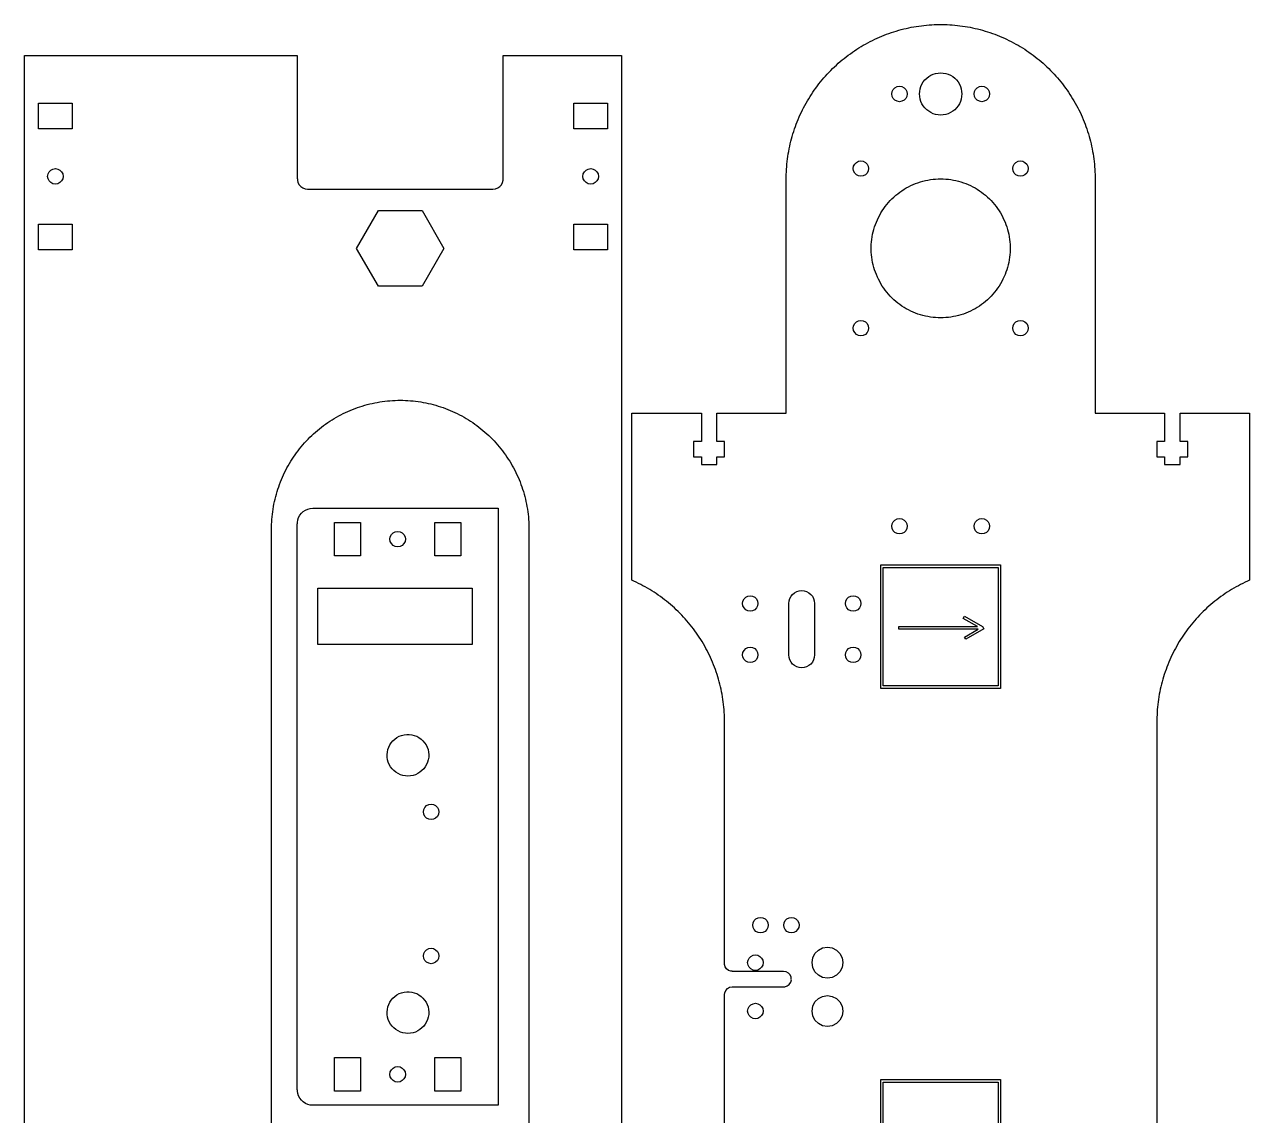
# Model space of a CAD drawing. Extents: x 0 to 1394, y 0 to 480.
# Drawn here: x 905.1 to 1143.1, y 227.1 to 439.1 of the extents above; entities that cross this region are included whole.
import ezdxf

# ---------------------------------------------------------------- set-up
doc = ezdxf.new("R2010")
doc.units = 0
doc.layers.add('Layer_1', color=7, linetype='CONTINUOUS')

msp = doc.modelspace()

# ---------------------------------------------------------------- linework, layer by layer
at = {"layer": 'Layer_1', "color": 7}
for points in [[(1053.151112, 410.01225), (1053.17115, 410.51125), (1053.201094, 411.011251), (1053.231094, 411.509252), (1053.281104, 412.008249), (1053.331114, 412.505251), (1053.391114, 413.001251), (1053.461105, 413.496252), (1053.531096, 413.990251), (1053.621097, 414.483251), (1053.711098, 414.97425), (1053.811089, 415.46425), (1053.921099, 415.952251), (1054.0411, 416.438249), (1054.171092, 416.922252), (1054.301112, 417.403252), (1054.441094, 417.88325), (1054.591095, 418.36025), (1054.751115, 418.834251), (1054.921097, 419.306251), (1055.091108, 419.775251), (1055.271109, 420.24125), (1055.461101, 420.70425), (1055.661112, 421.16425), (1055.861095, 421.62025), (1056.071096, 422.073251), (1056.291089, 422.522252), (1056.5211, 422.968251), (1056.751111, 423.41025), (1056.991113, 423.847252), (1057.241105, 424.28125), (1057.501116, 424.711249), (1057.7611, 425.136251), (1058.031102, 425.556251), (1058.311094, 425.973251), (1058.591115, 426.384252), (1058.881098, 426.79125), (1059.181101, 427.19325), (1059.491094, 427.58925), (1059.801115, 427.981251), (1060.111108, 428.367252), (1060.44111, 428.748252), (1060.771112, 429.124251), (1061.101115, 429.49425), (1061.451099, 429.859251), (1061.791092, 430.21725), (1062.151094, 430.570251), (1062.511097, 430.917251), (1062.88109, 431.258252), (1063.251112, 431.592251), (1063.621105, 431.921251), (1064.011108, 432.24325), (1064.391092, 432.559251), (1064.791114, 432.868251), (1065.181089, 433.170251), (1065.591101, 433.466251), (1066.001114, 433.75525), (1066.411098, 434.038251), (1066.82111, 434.313251), (1067.251104, 434.581252), (1067.671107, 434.84325), (1068.101101, 435.09725), (1068.541114, 435.344251), (1068.981098, 435.58425), (1069.421111, 435.816251), (1069.871114, 436.04125), (1070.321089, 436.25825), (1070.771092, 436.468252), (1071.231115, 436.671252), (1071.691109, 436.865251), (1072.151103, 437.052252), (1072.621116, 437.23225), (1073.0911, 437.403251), (1073.561113, 437.567251), (1074.041117, 437.72225), (1074.511101, 437.87025), (1074.991105, 438.010252), (1075.481099, 438.14225), (1075.961103, 438.265251), (1076.451097, 438.38125), (1076.941091, 438.488252), (1077.431114, 438.588252), (1077.921108, 438.679251), (1078.411102, 438.76225), (1078.901096, 438.836252), (1079.401109, 438.903251), (1079.901094, 438.961251), (1080.391117, 439.011252), (1080.891102, 439.053252), (1081.391115, 439.08625), (1081.8911, 439.111255), (1082.391113, 439.128241), (1082.891098, 439.136265), (1083.391111, 439.136251), (1083.891096, 439.128236), (1084.391109, 439.11126), (1084.891094, 439.086247), (1085.391107, 439.053252), (1085.891092, 439.011252), (1086.381114, 438.961251), (1086.881099, 438.903251), (1087.381112, 438.836252), (1087.871106, 438.76225), (1088.3611, 438.679251), (1088.851095, 438.588252), (1089.341117, 438.488252), (1089.831111, 438.38125), (1090.321106, 438.265251), (1090.801109, 438.14225), (1091.291103, 438.010252), (1091.771107, 437.87025), (1092.241092, 437.72225), (1092.721095, 437.567251), (1093.191108, 437.403251), (1093.661093, 437.23225), (1094.131106, 437.052252), (1094.5911, 436.865251), (1095.051094, 436.671252), (1095.511116, 436.468252), (1095.961091, 436.25825), (1096.411094, 436.04125), (1096.861098, 435.816251), (1097.30111, 435.58425), (1097.741095, 435.344251), (1098.181107, 435.09725), (1098.611101, 434.84325), (1099.031104, 434.581252), (1099.461098, 434.313251), (1099.87111, 434.038251), (1100.281095, 433.75525), (1100.691107, 433.466251), (1101.101091, 433.170251), (1101.491094, 432.868251), (1101.891116, 432.559251), (1102.2711, 432.24325), (1102.661103, 431.921251), (1103.031096, 431.592251), (1103.411108, 431.258252), (1103.771111, 430.917251), (1104.131114, 430.570251), (1104.491116, 430.21725), (1104.83111, 429.859251), (1105.181093, 429.49425), (1105.511096, 429.124251), (1105.841098, 428.748252), (1106.171101, 428.367252), (1106.481094, 427.981251), (1106.791115, 427.58925), (1107.101108, 427.19325), (1107.40111, 426.79125), (1107.691093, 426.384252), (1107.971114, 425.973251), (1108.251107, 425.556251), (1108.521109, 425.136251), (1108.781092, 424.711249), (1109.041103, 424.28125), (1109.291096, 423.847252), (1109.531097, 423.41025), (1109.761108, 422.968251), (1109.991091, 422.522252), (1110.211112, 422.073251), (1110.421113, 421.62025), (1110.621096, 421.16425), (1110.821107, 420.70425), (1111.011099, 420.24125), (1111.1911, 419.775251), (1111.361111, 419.306251), (1111.531093, 418.834251), (1111.691113, 418.36025), (1111.841114, 417.88325), (1111.981097, 417.403252), (1112.111116, 416.922252), (1112.241108, 416.438249), (1112.361109, 415.952251), (1112.471091, 415.46425), (1112.57111, 414.97425), (1112.661111, 414.483251), (1112.751112, 413.990251), (1112.821103, 413.496252), (1112.891094, 413.001251), (1112.951094, 412.505251), (1113.001104, 412.008249), (1113.051114, 411.509252), (1113.081114, 411.011251), (1113.111114, 410.51125), (1113.131152, 410.01225), (1113.140974, 409.512251)], [(905.141107, 11.137237), (905.141107, 433.137251), (958.141114, 433.137251), (958.141114, 409.137251), (958.156072, 409.137251), (958.1561, 408.89625), (958.271106, 408.428252), (958.495106, 408.00125), (958.815089, 407.640251), (959.212091, 407.36625), (959.662094, 407.195251), (960.14111, 407.137252), (996.141095, 407.137252), (996.621098, 407.195251), (997.071102, 407.36625), (997.471095, 407.640251), (997.791107, 408.00125), (998.011099, 408.428252), (998.1311, 408.89625), (998.1311, 409.137251), (998.140978, 409.137251)], [(998.141091, 409.137251), (998.141091, 433.137251), (1021.141101, 433.137251), (1021.141101, 11.137237), (998.141091, 11.137237), (998.141091, 35.137245), (998.131213, 35.137245)], [(1079.041107, 425.637252), (1079.071107, 426.131251), (1079.161108, 426.61825), (1079.311109, 427.091252), (1079.511091, 427.542252), (1079.771103, 427.966251), (1080.071105, 428.356251), (1080.421089, 428.706252), (1080.811092, 429.011249), (1081.241114, 429.26725), (1081.691089, 429.471252), (1082.161102, 429.61825), (1082.651096, 429.707252), (1083.14109, 429.737252), (1083.631112, 429.707252), (1084.121107, 429.61825), (1084.591091, 429.471252), (1085.041095, 429.26725), (1085.471117, 429.011249), (1085.861091, 428.706252), (1086.211103, 428.356251), (1086.511106, 427.966251), (1086.771089, 427.542252), (1086.9711, 427.091252), (1087.121101, 426.61825), (1087.211101, 426.131251), (1087.241102, 425.637252), (1087.211101, 425.14325), (1087.121101, 424.65625), (1086.9711, 424.183251), (1086.771089, 423.732252), (1086.511106, 423.308252), (1086.211103, 422.918252), (1085.861091, 422.568251), (1085.471117, 422.263251), (1085.041095, 422.00725), (1084.591091, 421.803251), (1084.121107, 421.65625), (1083.631112, 421.567252), (1083.14109, 421.537251), (1082.651096, 421.567252), (1082.161102, 421.65625), (1081.691089, 421.803251), (1081.241114, 422.00725), (1080.811092, 422.263251), (1080.421089, 422.568251), (1080.071105, 422.918252), (1079.771103, 423.308252), (1079.511091, 423.732252), (1079.311109, 424.183251), (1079.161108, 424.65625), (1079.071107, 425.14325), (1079.041107, 425.637252)], [(1073.641095, 425.637252), (1073.711114, 426.10125), (1073.931106, 426.51925), (1074.261109, 426.85125), (1074.681112, 427.064252), (1075.141106, 427.137251), (1075.6011, 427.064252), (1076.021103, 426.85125), (1076.351106, 426.51925), (1076.571098, 426.10125), (1076.641117, 425.637252), (1076.571098, 425.17325), (1076.351106, 424.755251), (1076.021103, 424.42325), (1075.6011, 424.210251), (1075.141106, 424.137252), (1074.681112, 424.210251), (1074.261109, 424.42325), (1073.931106, 424.755251), (1073.711114, 425.17325), (1073.641095, 425.637252)], [(1089.641091, 425.637252), (1089.71111, 426.10125), (1089.931103, 426.51925), (1090.261105, 426.85125), (1090.681108, 427.064252), (1091.141102, 427.137251), (1091.601096, 427.064252), (1092.021099, 426.85125), (1092.351102, 426.51925), (1092.571094, 426.10125), (1092.641113, 425.637252), (1092.571094, 425.17325), (1092.351102, 424.755251), (1092.021099, 424.42325), (1091.601096, 424.210251), (1091.141102, 424.137252), (1090.681108, 424.210251), (1090.261105, 424.42325), (1089.931103, 424.755251), (1089.71111, 425.17325), (1089.641091, 425.637252)], [(907.891109, 418.88025), (907.891109, 423.880252), (914.39111, 423.880252), (914.39111, 418.88025), (907.891109, 418.88025)], [(1011.891098, 418.88025), (1011.891098, 423.880252), (1018.3911, 423.880252), (1018.3911, 418.88025), (1011.891098, 418.88025)], [(1066.141096, 411.13725), (1066.211115, 411.601251), (1066.431107, 412.01925), (1066.76111, 412.351251), (1067.181113, 412.56425), (1067.641107, 412.637252), (1068.101101, 412.56425), (1068.521104, 412.351251), (1068.851106, 412.01925), (1069.071099, 411.601251), (1069.14109, 411.13725), (1069.071099, 410.673251), (1068.851106, 410.255252), (1068.521104, 409.923251), (1068.101101, 409.710252), (1067.641107, 409.63725), (1067.181113, 409.710252), (1066.76111, 409.923251), (1066.431107, 410.255252), (1066.211115, 410.673251), (1066.141096, 411.13725)], [(1097.14109, 411.13725), (1097.21111, 411.601251), (1097.431102, 412.01925), (1097.761104, 412.351251), (1098.181107, 412.56425), (1098.641101, 412.637252), (1099.101095, 412.56425), (1099.521098, 412.351251), (1099.851101, 412.01925), (1100.071093, 411.601251), (1100.141112, 411.13725), (1100.071093, 410.673251), (1099.851101, 410.255252), (1099.521098, 409.923251), (1099.101095, 409.710252), (1098.641101, 409.63725), (1098.181107, 409.710252), (1097.761104, 409.923251), (1097.431102, 410.255252), (1097.21111, 410.673251), (1097.14109, 411.13725)], [(909.641112, 409.624251), (909.714095, 410.088249), (909.927116, 410.506251), (910.259094, 410.838252), (910.677094, 411.051251), (911.141095, 411.12425), (911.605097, 411.051251), (912.023096, 410.838252), (912.355102, 410.506251), (912.568096, 410.088249), (912.641106, 409.624251), (912.568096, 409.160252), (912.355102, 408.74225), (912.023096, 408.410252), (911.605097, 408.19725), (911.141095, 408.124251), (910.677094, 408.19725), (910.259094, 408.410252), (909.927116, 408.74225), (909.714095, 409.160252), (909.641112, 409.624251)], [(1013.641102, 409.624251), (1013.711093, 410.088249), (1013.931114, 410.506251), (1014.261116, 410.838252), (1014.681091, 411.051251), (1015.141113, 411.12425), (1015.601107, 411.051251), (1016.02111, 410.838252), (1016.351113, 410.506251), (1016.571105, 410.088249), (1016.641096, 409.624251), (1016.571105, 409.160252), (1016.351113, 408.74225), (1016.02111, 408.410252), (1015.601107, 408.19725), (1015.141113, 408.124251), (1014.681091, 408.19725), (1014.261116, 408.410252), (1013.931114, 408.74225), (1013.711093, 409.160252), (1013.641102, 409.624251)], [(1041.131099, 304.512252), (1041.111061, 305.011252), (1041.081117, 305.511251), (1041.051089, 306.009252), (1041.001107, 306.508252), (1040.951097, 307.005251), (1040.891097, 307.50125), (1040.821106, 307.996251), (1040.751115, 308.49025), (1040.661114, 308.98325), (1040.571113, 309.474252), (1040.471094, 309.964252), (1040.361112, 310.452251), (1040.241111, 310.938251), (1040.111091, 311.422251), (1039.9811, 311.903251), (1039.841089, 312.383252), (1039.691116, 312.86025), (1039.531096, 313.33425), (1039.361114, 313.80625), (1039.191103, 314.27525), (1039.011102, 314.741252), (1038.82111, 315.204252), (1038.621099, 315.664252), (1038.421116, 316.120252), (1038.211115, 316.57325), (1037.991094, 317.022251), (1037.761111, 317.46825), (1037.5311, 317.910252), (1037.291098, 318.347251), (1037.041106, 318.781252), (1036.781095, 319.211252), (1036.521112, 319.63625), (1036.25111, 320.05625), (1035.971089, 320.473251), (1035.691096, 320.884251), (1035.401113, 321.291252), (1035.10111, 321.693252), (1034.791089, 322.089252), (1034.481096, 322.48125), (1034.171104, 322.867251), (1033.841101, 323.248251), (1033.511099, 323.62425), (1033.181096, 323.994252), (1032.831112, 324.35925), (1032.491091, 324.717252), (1032.131117, 325.07025), (1031.771114, 325.417251), (1031.411111, 325.758251), (1031.031099, 326.09225), (1030.661106, 326.42125), (1030.271103, 326.743252), (1029.891091, 327.05925), (1029.491097, 327.36825), (1029.101094, 327.67025), (1028.69111, 327.966251), (1028.281098, 328.255252), (1027.871113, 328.53825), (1027.461101, 328.81325), (1027.031107, 329.081251), (1026.611104, 329.34325), (1026.18111, 329.59725), (1025.741098, 329.84425), (1025.301113, 330.084249), (1024.8611, 330.31625), (1024.411097, 330.541252), (1023.961094, 330.75825), (1023.51109, 330.968251), (1023.141097, 331.132251), (1023.141097, 363.637251), (1036.641112, 363.637251), (1036.641112, 358.137251), (1035.141101, 358.137251), (1035.141101, 355.137252), (1036.641112, 355.137252), (1036.641112, 353.637252), (1039.641106, 353.637252), (1039.641106, 355.137252), (1041.141089, 355.137252), (1041.141089, 358.137251), (1039.641106, 358.137251), (1039.641106, 363.637251), (1053.141094, 363.637251), (1053.141094, 409.137251), (1053.141094, 409.512251), (1053.150971, 410.01225)], [(1113.141115, 409.512251), (1113.141115, 409.137251), (1113.141115, 363.637251), (1126.641102, 363.637251), (1126.641102, 358.137251), (1125.141091, 358.137251), (1125.141091, 355.137252), (1126.641102, 355.137252), (1126.641102, 353.637252), (1129.641096, 353.637252), (1129.641096, 355.137252), (1131.141107, 355.137252), (1131.141107, 358.137251), (1129.641096, 358.137251), (1129.641096, 363.637251), (1143.141111, 363.637251), (1143.141111, 331.132251), (1142.77109, 330.968251), (1142.321114, 330.75825), (1141.871111, 330.541252), (1141.421108, 330.31625), (1140.981095, 330.084249), (1140.541111, 329.84425), (1140.101098, 329.59725), (1139.671104, 329.34325), (1139.251101, 329.081251), (1138.821107, 328.81325), (1138.411095, 328.53825), (1138.001111, 328.255252), (1137.591098, 327.966251), (1137.181114, 327.67025), (1136.791111, 327.36825), (1136.391089, 327.05925), (1136.011105, 326.743252), (1135.621102, 326.42125), (1135.251109, 326.09225), (1134.881116, 325.758251), (1134.511094, 325.417251), (1134.151092, 325.07025), (1133.791117, 324.717252), (1133.451096, 324.35925), (1133.101112, 323.994252), (1132.77111, 323.62425), (1132.441107, 323.248251), (1132.111105, 322.867251), (1131.801112, 322.48125), (1131.491091, 322.089252), (1131.181098, 321.693252), (1130.881096, 321.291252), (1130.591112, 320.884251), (1130.311091, 320.473251), (1130.031099, 320.05625), (1129.761097, 319.63625), (1129.501114, 319.211252), (1129.241102, 318.781252), (1128.99111, 318.347251), (1128.751108, 317.910252), (1128.521097, 317.46825), (1128.291114, 317.022251), (1128.071094, 316.57325), (1127.861092, 316.120252), (1127.661109, 315.664252), (1127.461098, 315.204252), (1127.271106, 314.741252), (1127.091105, 314.27525), (1126.921094, 313.80625), (1126.751112, 313.33425), (1126.591092, 312.86025), (1126.441091, 312.383252), (1126.301109, 311.903251), (1126.171117, 311.422251), (1126.041097, 310.938251), (1125.921096, 310.452251), (1125.811114, 309.964252), (1125.711095, 309.474252), (1125.621094, 308.98325), (1125.531094, 308.49025), (1125.461102, 307.996251), (1125.391111, 307.50125), (1125.331111, 307.005251), (1125.281101, 306.508252), (1125.231091, 306.009252), (1125.201091, 305.511251), (1125.171091, 305.011252), (1125.151053, 304.512252), (1125.141232, 304.01225)], [(1069.641103, 395.388251), (1069.641103, 395.886251), (1069.661141, 396.385251), (1069.701103, 396.883252), (1069.751113, 397.37825), (1069.831095, 397.872252), (1069.921096, 398.362252), (1070.031106, 398.849252), (1070.161097, 399.331251), (1070.301108, 399.80925), (1070.4611, 400.280251), (1070.641101, 400.746251), (1070.841112, 401.204252), (1071.051113, 401.65425), (1071.291115, 402.097251), (1071.531089, 402.53125), (1071.7911, 402.955252), (1072.071093, 403.369249), (1072.371095, 403.773251), (1072.681116, 404.165252), (1073.0011, 404.546252), (1073.331102, 404.915251), (1073.681114, 405.271249), (1074.041117, 405.614251), (1074.421101, 405.943252), (1074.811104, 406.258251), (1075.211097, 406.55925), (1075.611091, 406.844252), (1076.031094, 407.11525), (1076.461116, 407.370252), (1076.9011, 407.60825), (1077.351104, 407.83125), (1077.801107, 408.03725), (1078.261101, 408.22525), (1078.731114, 408.39725), (1079.211089, 408.55125), (1079.691093, 408.688252), (1080.171096, 408.806252), (1080.66109, 408.907251), (1081.151113, 408.99025), (1081.651098, 409.054252), (1082.141092, 409.100251), (1082.641105, 409.128248), (1083.14109, 409.137254), (1083.641103, 409.128248), (1084.141116, 409.100254), (1084.63111, 409.054252), (1085.131095, 408.99025), (1085.62109, 408.907251), (1086.111112, 408.806252), (1086.591116, 408.688252), (1087.071091, 408.55125), (1087.551094, 408.39725), (1088.021107, 408.22525), (1088.481101, 408.03725), (1088.931105, 407.83125), (1089.381108, 407.60825), (1089.821092, 407.370252), (1090.251114, 407.11525), (1090.671089, 406.844252), (1091.071111, 406.55925), (1091.471105, 406.258251), (1091.861108, 405.943252), (1092.241092, 405.614251), (1092.601094, 405.271249), (1092.951106, 404.915251), (1093.281109, 404.546252), (1093.601092, 404.165252), (1093.911113, 403.773251), (1094.211116, 403.369249), (1094.491108, 402.955252), (1094.751091, 402.53125), (1094.991093, 402.097251), (1095.231095, 401.65425), (1095.441096, 401.204252), (1095.641107, 400.746251), (1095.821109, 400.280251), (1095.9811, 399.80925), (1096.131102, 399.331251), (1096.251102, 398.849252), (1096.361113, 398.362252), (1096.451113, 397.872252), (1096.531095, 397.37825), (1096.581105, 396.883252), (1096.621096, 396.385251), (1096.641134, 395.886251), (1096.641105, 395.388251), (1096.621068, 394.889251), (1096.581105, 394.39125), (1096.531095, 393.896252), (1096.451113, 393.40225), (1096.361113, 392.91225), (1096.251102, 392.42525), (1096.131102, 391.943251), (1095.9811, 391.465252), (1095.821109, 390.994251), (1095.641107, 390.528251), (1095.441096, 390.07025), (1095.231095, 389.620252), (1094.991093, 389.177251), (1094.751091, 388.743252), (1094.491108, 388.31925), (1094.211116, 387.90525), (1093.911113, 387.501251), (1093.601092, 387.10925), (1093.281109, 386.72825), (1092.951106, 386.35925), (1092.601094, 386.00325), (1092.241092, 385.660251), (1091.861108, 385.33125), (1091.471105, 385.016251), (1091.071111, 384.71525), (1090.671089, 384.43025), (1090.251114, 384.159252), (1089.821092, 383.90425), (1089.381108, 383.666252), (1088.931105, 383.443251), (1088.481101, 383.237252), (1088.021107, 383.049249), (1087.551094, 382.877252), (1087.071091, 382.723252), (1086.591116, 382.58625), (1086.111112, 382.46825), (1085.62109, 382.367251), (1085.131095, 382.284249), (1084.63111, 382.22025), (1084.141116, 382.17425), (1083.641103, 382.146254), (1083.14109, 382.137248), (1082.641105, 382.146254), (1082.141092, 382.174248), (1081.651098, 382.22025), (1081.151113, 382.284249), (1080.66109, 382.367251), (1080.171096, 382.46825), (1079.691093, 382.58625), (1079.211089, 382.723252), (1078.731114, 382.877252), (1078.261101, 383.049249), (1077.801107, 383.237252), (1077.351104, 383.443251), (1076.9011, 383.666252), (1076.461116, 383.90425), (1076.031094, 384.159252), (1075.611091, 384.43025), (1075.211097, 384.71525), (1074.811104, 385.016251), (1074.421101, 385.33125), (1074.041117, 385.660251), (1073.681114, 386.00325), (1073.331102, 386.35925), (1073.0011, 386.72825), (1072.681116, 387.10925), (1072.371095, 387.501251), (1072.071093, 387.90525), (1071.7911, 388.31925), (1071.531089, 388.743252), (1071.291115, 389.177251), (1071.051113, 389.620252), (1070.841112, 390.07025), (1070.641101, 390.528251), (1070.4611, 390.994251), (1070.301108, 391.465252), (1070.161097, 391.943251), (1070.031106, 392.42525), (1069.921096, 392.91225), (1069.831095, 393.40225), (1069.751113, 393.896252), (1069.701103, 394.39125), (1069.661112, 394.889251), (1069.641075, 395.388251)], [(969.641105, 395.637252), (973.89109, 402.998251), (982.391115, 402.998251), (986.6411, 395.637252), (982.391115, 388.276251), (973.89109, 388.276251), (969.641105, 395.637252)], [(907.891109, 395.36725), (907.891109, 400.367252), (914.39111, 400.367252), (914.39111, 395.36725), (907.891109, 395.36725)], [(1011.891098, 395.36725), (1011.891098, 400.367252), (1018.3911, 400.367252), (1018.3911, 395.36725), (1011.891098, 395.36725)], [(1066.141096, 380.137249), (1066.211115, 380.601251), (1066.431107, 381.01925), (1066.76111, 381.351251), (1067.181113, 381.56425), (1067.641107, 381.637252), (1068.101101, 381.56425), (1068.521104, 381.351251), (1068.851106, 381.01925), (1069.071099, 380.601251), (1069.14109, 380.137249), (1069.071099, 379.673251), (1068.851106, 379.255251), (1068.521104, 378.923251), (1068.101101, 378.710252), (1067.641107, 378.63725), (1067.181113, 378.710252), (1066.76111, 378.923251), (1066.431107, 379.255251), (1066.211115, 379.673251), (1066.141096, 380.137249)], [(1097.14109, 380.137249), (1097.21111, 380.601251), (1097.431102, 381.01925), (1097.761104, 381.351251), (1098.181107, 381.56425), (1098.641101, 381.637252), (1099.101095, 381.56425), (1099.521098, 381.351251), (1099.851101, 381.01925), (1100.071093, 380.601251), (1100.141112, 380.137249), (1100.071093, 379.673251), (1099.851101, 379.255251), (1099.521098, 378.923251), (1099.101095, 378.710252), (1098.641101, 378.63725), (1098.181107, 378.710252), (1097.761104, 378.923251), (1097.431102, 379.255251), (1097.21111, 379.673251), (1097.14109, 380.137249)], [(953.179111, 342.482252), (953.211115, 342.979251), (953.25311, 343.47625), (953.305095, 343.97225), (953.3671, 344.467251), (953.439094, 344.96025), (953.521108, 345.452251), (953.612097, 345.942251), (953.714092, 346.431252), (953.824102, 346.91725), (953.945091, 347.40125), (954.07511, 347.88225), (954.215093, 348.361251), (954.365094, 348.836251), (954.52311, 349.30925), (954.692105, 349.779251), (954.869114, 350.245251), (955.056115, 350.707252), (955.25209, 351.16525), (955.457096, 351.620252), (955.671105, 352.070249), (955.894089, 352.516251), (956.126104, 352.95825), (956.367094, 353.39425), (956.616098, 353.82625), (956.874106, 354.25325), (957.1401, 354.675251), (957.415098, 355.091252), (957.69811, 355.50125), (957.989109, 355.906251), (958.288096, 356.305251), (958.595097, 356.698251), (958.910113, 357.085251), (959.232101, 357.465252), (959.562103, 357.83925), (959.900092, 358.206252), (960.244093, 358.567251), (960.596109, 358.920251), (960.955096, 359.267252), (961.320094, 359.606252), (961.693107, 359.938249), (962.071115, 360.262252), (962.456094, 360.579249), (962.848101, 360.888252), (963.245103, 361.18925), (963.649104, 361.482251), (964.058101, 361.76725), (964.473108, 362.044251), (964.893112, 362.312252), (965.319098, 362.572252), (965.749092, 362.824251), (966.185097, 363.06725), (966.625109, 363.301252), (967.070089, 363.526251), (967.519105, 363.742252), (967.973116, 363.95025), (968.43009, 364.148251), (968.892116, 364.33725), (969.357105, 364.517251), (969.825114, 364.687251), (970.297103, 364.849252), (970.772111, 365.000252), (971.250111, 365.143251), (971.731102, 365.275249), (972.214097, 365.39825), (972.700112, 365.512251), (973.187115, 365.615251), (973.677109, 365.709251), (974.169107, 365.793251), (974.662093, 365.868252), (975.156094, 365.932252), (975.6521, 365.987251), (976.148106, 366.031249), (976.646115, 366.066251), (977.144096, 366.091256), (977.642105, 366.106264), (978.141102, 366.111245), (978.6401, 366.106256), (979.138109, 366.091236), (979.63609, 366.066245), (980.134099, 366.031249), (980.630105, 365.987251), (981.12611, 365.932252), (981.620112, 365.868252), (982.113098, 365.793251), (982.605096, 365.709251), (983.09509, 365.615251), (983.582093, 365.512251), (984.068108, 365.39825), (984.551103, 365.275249), (985.032094, 365.143251), (985.510094, 365.000252), (985.985102, 364.849252), (986.457091, 364.687251), (986.9251, 364.517251), (987.390089, 364.33725), (987.852115, 364.148251), (988.309089, 363.95025), (988.7631, 363.742252), (989.212116, 363.526251), (989.657096, 363.301252), (990.097108, 363.06725), (990.53111, 362.824251), (990.961103, 362.572252), (991.391097, 362.312252), (991.8111, 362.044251), (992.221113, 361.76725), (992.631097, 361.482251), (993.041109, 361.18925), (993.431112, 360.888252), (993.831106, 360.579249), (994.21109, 360.262252), (994.591102, 359.938249), (994.961095, 359.606252), (995.331089, 359.267252), (995.691091, 358.920251), (996.041103, 358.567251), (996.381096, 358.206252), (996.72109, 357.83925), (997.051092, 357.465252), (997.371104, 357.085251), (997.691116, 356.698251), (997.99109, 356.305251), (998.291092, 355.906251), (998.581103, 355.50125), (998.871115, 355.091252), (999.141089, 354.675251), (999.411091, 354.25325), (999.661111, 353.82625), (999.911104, 353.39425), (1000.151106, 352.95825), (1000.391107, 352.516251), (1000.6111, 352.070249), (1000.821101, 351.620252), (1001.031103, 351.16525), (1001.231114, 350.707252), (1001.411115, 350.245251), (1001.591116, 349.779251), (1001.761099, 349.30925), (1001.92109, 348.836251), (1002.071092, 348.361251), (1002.211102, 347.88225), (1002.341094, 347.40125), (1002.461094, 346.91725), (1002.571105, 346.431252), (1002.671096, 345.942251), (1002.761097, 345.452251), (1002.841107, 344.96025), (1002.911098, 344.467251), (1002.981117, 343.97225), (1003.031099, 343.47625), (1003.07109, 342.979251), (1003.10109, 342.482252), (1003.13109, 341.983252), (1003.140968, 341.485251)], [(958.151105, 342.137252), (958.151105, 342.385252), (958.23309, 342.873251), (958.394098, 343.342251), (958.630092, 343.77825), (958.934102, 344.169252), (959.298112, 344.50425), (959.713092, 344.775251), (960.167103, 344.974251), (960.647106, 345.096251), (961.141108, 345.137252), (997.141093, 345.137252), (997.141093, 229.137252), (961.141108, 229.137252), (960.647106, 229.178251), (960.167103, 229.30025), (959.713092, 229.49925), (959.298112, 229.770251), (958.934102, 230.105252), (958.630092, 230.496251), (958.394098, 230.932251), (958.23309, 231.40125), (958.151105, 231.889252), (958.151105, 232.137252), (958.141227, 232.137252)], [(1073.641095, 341.63725), (1073.711114, 342.101252), (1073.931106, 342.519251), (1074.261109, 342.851252), (1074.681112, 343.064251), (1075.141106, 343.13725), (1075.6011, 343.064251), (1076.021103, 342.851252), (1076.351106, 342.519251), (1076.571098, 342.101252), (1076.641117, 341.63725), (1076.571098, 341.173252), (1076.351106, 340.755249), (1076.021103, 340.423252), (1075.6011, 340.21025), (1075.141106, 340.13725), (1074.681112, 340.21025), (1074.261109, 340.423252), (1073.931106, 340.755249), (1073.711114, 341.173252), (1073.641095, 341.63725)], [(1089.641091, 341.63725), (1089.71111, 342.101252), (1089.931103, 342.519251), (1090.261105, 342.851252), (1090.681108, 343.064251), (1091.141102, 343.13725), (1091.601096, 343.064251), (1092.021099, 342.851252), (1092.351102, 342.519251), (1092.571094, 342.101252), (1092.641113, 341.63725), (1092.571094, 341.173252), (1092.351102, 340.755249), (1092.021099, 340.423252), (1091.601096, 340.21025), (1091.141102, 340.13725), (1090.681108, 340.21025), (1090.261105, 340.423252), (1089.931103, 340.755249), (1089.71111, 341.173252), (1089.641091, 341.63725)], [(953.141096, 103.038247), (953.141096, 103.163243), (953.141096, 341.11125)], [(953.142112, 341.11125), (953.144934, 341.485251)], [(953.144116, 341.485251), (953.156251, 341.983252)], [(953.15611, 341.983252), (953.17897, 342.482252)], [(958.141114, 232.137252), (958.141114, 342.137252), (958.150992, 342.137252)], [(965.391093, 335.887252), (965.391093, 342.38725), (970.391111, 342.38725), (970.391111, 335.887252), (965.391093, 335.887252)], [(976.141106, 339.13725), (976.214089, 339.601251), (976.42711, 340.019251), (976.759117, 340.351251), (977.177116, 340.56425), (977.641089, 340.637249), (978.105091, 340.56425), (978.52309, 340.351251), (978.855096, 340.019251), (979.06809, 339.601251), (979.1411, 339.13725), (979.06809, 338.673251), (978.855096, 338.255252), (978.52309, 337.923251), (978.105091, 337.710249), (977.641089, 337.63725), (977.177116, 337.710249), (976.759117, 337.923251), (976.42711, 338.255252), (976.214089, 338.673251), (976.141106, 339.13725)], [(984.891096, 335.887252), (984.891096, 342.38725), (989.891114, 342.38725), (989.891114, 335.887252), (984.891096, 335.887252)], [(1003.141109, 341.485251), (1003.141109, 341.11125), (1003.141109, 103.163243), (1003.141109, 103.038247), (1003.131231, 102.540237)], [(962.141106, 318.637251), (962.141106, 329.637252), (992.141103, 329.637252), (992.141103, 318.637251), (962.141106, 318.637251)], [(1053.641107, 316.637252), (1053.641107, 326.637252), (1053.691116, 327.125251), (1053.831099, 327.594251), (1054.06111, 328.026251), (1054.371103, 328.40525), (1054.751115, 328.716251), (1055.181109, 328.947249), (1055.651093, 329.08925), (1056.141116, 329.13725), (1056.63111, 329.08925), (1057.101095, 328.947249), (1057.531117, 328.716251), (1057.911101, 328.40525), (1058.221094, 328.026251), (1058.451105, 327.594251), (1058.591115, 327.125251), (1058.641097, 326.637252), (1058.641097, 316.637252), (1058.591115, 316.149251), (1058.451105, 315.680251), (1058.221094, 315.24825), (1057.911101, 314.869251), (1057.531117, 314.558251), (1057.101095, 314.327252), (1056.63111, 314.185252), (1056.141116, 314.137252), (1055.651093, 314.185252), (1055.181109, 314.327252), (1054.751115, 314.558251), (1054.371103, 314.869251), (1054.06111, 315.24825), (1053.831099, 315.680251), (1053.691116, 316.149251), (1053.641107, 316.637252)], [(1044.641096, 326.637252), (1044.711116, 327.101251), (1044.931108, 327.51925), (1045.26111, 327.851251), (1045.681114, 328.064249), (1046.141108, 328.137252), (1046.601102, 328.064249), (1047.021105, 327.851251), (1047.351107, 327.51925), (1047.571099, 327.101251), (1047.64109, 326.637252), (1047.571099, 326.173251), (1047.351107, 325.755251), (1047.021105, 325.423251), (1046.601102, 325.210252), (1046.141108, 325.137252), (1045.681114, 325.210252), (1045.26111, 325.423251), (1044.931108, 325.755251), (1044.711116, 326.173251), (1044.641096, 326.637252)], [(1064.641113, 326.637252), (1064.711104, 327.101251), (1064.931096, 327.51925), (1065.261099, 327.851251), (1065.681102, 328.064249), (1066.141096, 328.137252), (1066.60109, 328.064249), (1067.021093, 327.851251), (1067.351095, 327.51925), (1067.571116, 327.101251), (1067.641107, 326.637252), (1067.571116, 326.173251), (1067.351095, 325.755251), (1067.021093, 325.423251), (1066.60109, 325.210252), (1066.141096, 325.137252), (1065.681102, 325.210252), (1065.261099, 325.423251), (1064.931096, 325.755251), (1064.711104, 326.173251), (1064.641113, 326.637252)], [(1044.641096, 316.637252), (1044.711116, 317.101251), (1044.931108, 317.51925), (1045.26111, 317.851251), (1045.681114, 318.06425), (1046.141108, 318.137252), (1046.601102, 318.06425), (1047.021105, 317.851251), (1047.351107, 317.51925), (1047.571099, 317.101251), (1047.64109, 316.637252), (1047.571099, 316.173251), (1047.351107, 315.755251), (1047.021105, 315.423251), (1046.601102, 315.210252), (1046.141108, 315.13725), (1045.681114, 315.210252), (1045.26111, 315.423251), (1044.931108, 315.755251), (1044.711116, 316.173251), (1044.641096, 316.637252)], [(1064.641113, 316.637252), (1064.711104, 317.101251), (1064.931096, 317.51925), (1065.261099, 317.851251), (1065.681102, 318.06425), (1066.141096, 318.137252), (1066.60109, 318.06425), (1067.021093, 317.851251), (1067.351095, 317.51925), (1067.571116, 317.101251), (1067.641107, 316.637252), (1067.571116, 316.173251), (1067.351095, 315.755251), (1067.021093, 315.423251), (1066.60109, 315.210252), (1066.141096, 315.13725), (1065.681102, 315.210252), (1065.261099, 315.423251), (1064.931096, 315.755251), (1064.711104, 316.173251), (1064.641113, 316.637252)], [(1041.141089, 256.637251), (1041.141089, 303.63725), (1041.141089, 304.01225), (1041.131212, 304.512252)], [(1125.141091, 304.01225), (1125.141091, 303.63725), (1125.141091, 196.63725), (1125.141091, 196.63725), (1125.141091, 196.56725), (1125.141091, 196.496251), (1125.02109, 196.034251), (1124.751116, 195.62125), (1124.361113, 195.31825), (1123.901091, 195.157251), (1123.651098, 195.157251), (1123.651098, 195.137241), (1113.65109, 195.13725), (1113.161096, 195.056252), (1112.731102, 194.821251), (1112.391109, 194.457249), (1112.201117, 194.005251), (1112.171089, 193.63725), (1112.161211, 193.51325)], [(975.593116, 297.262251), (975.63909, 297.758251), (975.746108, 298.245251), (975.911095, 298.716251), (976.134107, 299.16225), (976.409105, 299.578251), (976.733096, 299.956251), (977.102101, 300.292251), (977.509094, 300.58025), (977.948091, 300.81625), (978.413108, 300.996251), (978.897091, 301.11825), (979.392109, 301.17925), (979.89009, 301.17925), (980.385108, 301.11825), (980.869091, 300.996251), (981.334108, 300.81625), (981.773105, 300.58025), (982.180098, 300.292251), (982.549103, 299.956251), (982.873094, 299.578251), (983.148092, 299.16225), (983.371104, 298.716251), (983.536091, 298.245251), (983.643109, 297.758251), (983.689112, 297.262251), (983.674154, 296.763251), (983.597107, 296.27125), (983.461104, 295.791252), (983.266089, 295.332252), (983.017112, 294.900251), (982.71711, 294.50225), (982.369102, 294.144251), (981.981103, 293.83125), (981.557092, 293.569252), (981.104097, 293.360252), (980.629117, 293.209252), (980.139095, 293.118252), (979.641114, 293.08725), (979.143104, 293.118252), (978.65311, 293.209252), (978.178102, 293.360252), (977.725107, 293.569252), (977.301096, 293.83125), (976.913097, 294.144251), (976.565089, 294.50225), (976.265115, 294.900251), (976.01611, 295.332252), (975.821095, 295.791252), (975.685092, 296.27125), (975.608102, 296.763251), (975.593144, 297.262251)], [(982.641108, 286.137251), (982.71409, 286.60125), (982.927112, 287.019252), (983.25909, 287.35125), (983.677117, 287.564251), (984.14109, 287.637251), (984.605092, 287.564251), (985.023091, 287.35125), (985.355098, 287.019252), (985.568091, 286.60125), (985.641102, 286.137251), (985.568091, 285.67325), (985.355098, 285.25525), (985.023091, 284.92325), (984.605092, 284.710251), (984.14109, 284.637251), (983.677117, 284.710251), (983.25909, 284.92325), (982.927112, 285.25525), (982.71409, 285.67325), (982.641108, 286.137251)], [(1046.641092, 264.13725), (1046.711112, 264.601252), (1046.931104, 265.019251), (1047.261106, 265.351252), (1047.68111, 265.56425), (1048.141104, 265.63725), (1048.601098, 265.56425), (1049.021101, 265.351252), (1049.351103, 265.019251), (1049.571095, 264.601252), (1049.641115, 264.13725), (1049.571095, 263.673251), (1049.351103, 263.255252), (1049.021101, 262.923251), (1048.601098, 262.71025), (1048.141104, 262.63725), (1047.68111, 262.71025), (1047.261106, 262.923251), (1046.931104, 263.255252), (1046.711112, 263.673251), (1046.641092, 264.13725)], [(1052.641109, 264.13725), (1052.7111, 264.601252), (1052.931092, 265.019251), (1053.261094, 265.351252), (1053.681098, 265.56425), (1054.141092, 265.63725), (1054.601114, 265.56425), (1055.021089, 265.351252), (1055.351091, 265.019251), (1055.571112, 264.601252), (1055.641103, 264.13725), (1055.571112, 263.673251), (1055.351091, 263.255252), (1055.021089, 262.923251), (1054.601114, 262.71025), (1054.141092, 262.63725), (1053.681098, 262.71025), (1053.261094, 262.923251), (1052.931092, 263.255252), (1052.7111, 263.673251), (1052.641109, 264.13725)], [(982.641108, 258.137251), (982.71409, 258.60125), (982.927112, 259.019252), (983.25909, 259.351252), (983.677117, 259.564251), (984.14109, 259.637251), (984.605092, 259.564251), (985.023091, 259.351252), (985.355098, 259.019252), (985.568091, 258.60125), (985.641102, 258.137251), (985.568091, 257.673252), (985.355098, 257.25525), (985.023091, 256.923252), (984.605092, 256.710251), (984.14109, 256.637251), (983.677117, 256.710251), (983.25909, 256.923252), (982.927112, 257.25525), (982.71409, 257.673252), (982.641108, 258.137251)], [(1058.141112, 256.837251), (1058.291113, 257.764252), (1058.711116, 258.60025), (1059.381112, 259.264252), (1060.211099, 259.690252), (1061.141106, 259.83725), (1062.071113, 259.690252), (1062.9011, 259.264252), (1063.571096, 258.60025), (1063.991099, 257.764252), (1064.1411, 256.837251), (1063.991099, 255.910252), (1063.571096, 255.074251), (1062.9011, 254.410252), (1062.071113, 253.984252), (1061.141106, 253.837251), (1060.211099, 253.984252), (1059.381112, 254.410252), (1058.711116, 255.074251), (1058.291113, 255.910252), (1058.141112, 256.837251)], [(1045.641094, 256.837251), (1045.711114, 257.301252), (1045.931106, 257.719251), (1046.261108, 258.051252), (1046.681112, 258.264251), (1047.141106, 258.33725), (1047.6011, 258.264251), (1048.021103, 258.051252), (1048.351105, 257.719251), (1048.571097, 257.301252), (1048.641117, 256.837251), (1048.571097, 256.373252), (1048.351105, 255.95525), (1048.021103, 255.623252), (1047.6011, 255.41025), (1047.141106, 255.337251), (1046.681112, 255.41025), (1046.261108, 255.623252), (1045.931106, 255.95525), (1045.711114, 256.373252), (1045.641094, 256.837251)], [(1041.151108, 250.637252), (1041.181108, 251.00525), (1041.3711, 251.457251), (1041.711094, 251.82125), (1042.141116, 252.056251), (1042.63111, 252.137251), (1052.63109, 252.137251), (1052.63109, 252.157261), (1052.88111, 252.15725), (1053.341104, 252.318252), (1053.731107, 252.621251), (1054.001109, 253.03425), (1054.131101, 253.513251), (1054.111063, 253.637251), (1054.081091, 254.005252), (1053.891099, 254.457251), (1053.551106, 254.82125), (1053.121112, 255.056251), (1052.63109, 255.137251), (1042.63111, 255.137251), (1042.63111, 255.157261), (1042.381089, 255.157252), (1041.921095, 255.318252), (1041.531092, 255.621251), (1041.26109, 256.034252), (1041.141089, 256.49625), (1041.141089, 256.566252), (1041.150967, 256.637251)], [(1041.151108, 256.637251), (1041.14123, 256.637251)], [(975.593116, 247.262252), (975.63909, 247.758252), (975.746108, 248.245252), (975.911095, 248.71625), (976.134107, 249.162251), (976.409105, 249.578252), (976.733096, 249.956249), (977.102101, 250.292252), (977.509094, 250.580251), (977.948091, 250.816251), (978.413108, 250.99625), (978.897091, 251.118251), (979.392109, 251.179251), (979.89009, 251.179251), (980.385108, 251.118251), (980.869091, 250.99625), (981.334108, 250.816251), (981.773105, 250.580251), (982.180098, 250.292252), (982.549103, 249.956249), (982.873094, 249.578252), (983.148092, 249.162251), (983.371104, 248.71625), (983.536091, 248.245252), (983.643109, 247.758252), (983.689112, 247.262252), (983.674154, 246.763252), (983.597107, 246.271251), (983.461104, 245.791251), (983.266089, 245.33225), (983.017112, 244.90025), (982.71711, 244.502251), (982.369102, 244.14425), (981.981103, 243.831251), (981.557092, 243.56925), (981.104097, 243.36025), (980.629117, 243.20925), (980.139095, 243.118251), (979.641114, 243.087251), (979.143104, 243.118251), (978.65311, 243.20925), (978.178102, 243.36025), (977.725107, 243.56925), (977.301096, 243.831251), (976.913097, 244.14425), (976.565089, 244.502251), (976.265115, 244.90025), (976.01611, 245.33225), (975.821095, 245.791251), (975.685092, 246.271251), (975.608102, 246.763252), (975.593144, 247.262252)], [(1041.141089, 140.51225), (1041.141089, 140.637246), (1041.141089, 250.637252), (1041.150967, 250.637252)], [(1058.141112, 247.43725), (1058.291113, 248.364251), (1058.711116, 249.200252), (1059.381112, 249.864251), (1060.211099, 250.290251), (1061.141106, 250.437252), (1062.071113, 250.290251), (1062.9011, 249.864251), (1063.571096, 249.200252), (1063.991099, 248.364251), (1064.1411, 247.43725), (1063.991099, 246.510251), (1063.571096, 245.67425), (1062.9011, 245.010251), (1062.071113, 244.584251), (1061.141106, 244.43725), (1060.211099, 244.584251), (1059.381112, 245.010251), (1058.711116, 245.67425), (1058.291113, 246.510251), (1058.141112, 247.43725)], [(1045.641094, 247.43725), (1045.711114, 247.901251), (1045.931106, 248.31925), (1046.261108, 248.651251), (1046.681112, 248.86425), (1047.141106, 248.937252), (1047.6011, 248.86425), (1048.021103, 248.651251), (1048.351105, 248.31925), (1048.571097, 247.901251), (1048.641117, 247.43725), (1048.571097, 246.973251), (1048.351105, 246.555252), (1048.021103, 246.223251), (1047.6011, 246.010252), (1047.141106, 245.93725), (1046.681112, 246.010252), (1046.261108, 246.223251), (1045.931106, 246.555252), (1045.711114, 246.973251), (1045.641094, 247.43725)], [(965.391093, 231.887251), (965.391093, 238.387252), (970.391111, 238.387252), (970.391111, 231.887251), (965.391093, 231.887251)], [(984.891096, 231.887251), (984.891096, 238.387252), (989.891114, 238.387252), (989.891114, 231.887251), (984.891096, 231.887251)], [(976.141106, 235.137252), (976.214089, 235.60125), (976.42711, 236.01925), (976.759117, 236.35125), (977.177116, 236.564252), (977.641089, 236.637251), (978.105091, 236.564252), (978.52309, 236.35125), (978.855096, 236.01925), (979.06809, 235.60125), (979.1411, 235.137252), (979.06809, 234.67325), (978.855096, 234.255251), (978.52309, 233.92325), (978.105091, 233.710251), (977.641089, 233.637252), (977.177116, 233.710251), (976.759117, 233.92325), (976.42711, 234.255251), (976.214089, 234.67325), (976.141106, 235.137252)]]:
    msp.add_lwpolyline(points, dxfattribs=at)
at = {"layer": 'Layer_1', "color": 1}
for points in [[(1071.491098, 310.137251), (1071.491098, 334.137251), (1094.79111, 334.137251), (1094.79111, 310.137251), (1071.491098, 310.137251)], [(1071.991111, 310.63725), (1071.991111, 333.637249), (1094.291097, 333.637249), (1094.291097, 310.63725), (1071.991111, 310.63725)], [(1074.991105, 321.637251), (1074.991105, 322.13725), (1090.291105, 322.13725), (1087.511104, 323.74225), (1087.761096, 324.176252), (1091.291103, 322.13725), (1091.541096, 321.70425), (1088.011117, 319.665251), (1087.761096, 320.098251), (1090.431116, 321.637251), (1074.991105, 321.637251)], [(1071.491098, 210.137251), (1071.491098, 234.137251), (1094.79111, 234.137251), (1094.79111, 210.137251), (1071.491098, 210.137251)], [(1071.991111, 210.63725), (1071.991111, 233.637252), (1094.291097, 233.637252), (1094.291097, 210.63725), (1071.991111, 210.63725)]]:
    msp.add_lwpolyline(points, dxfattribs=at)

doc.saveas('drawing.dxf')
